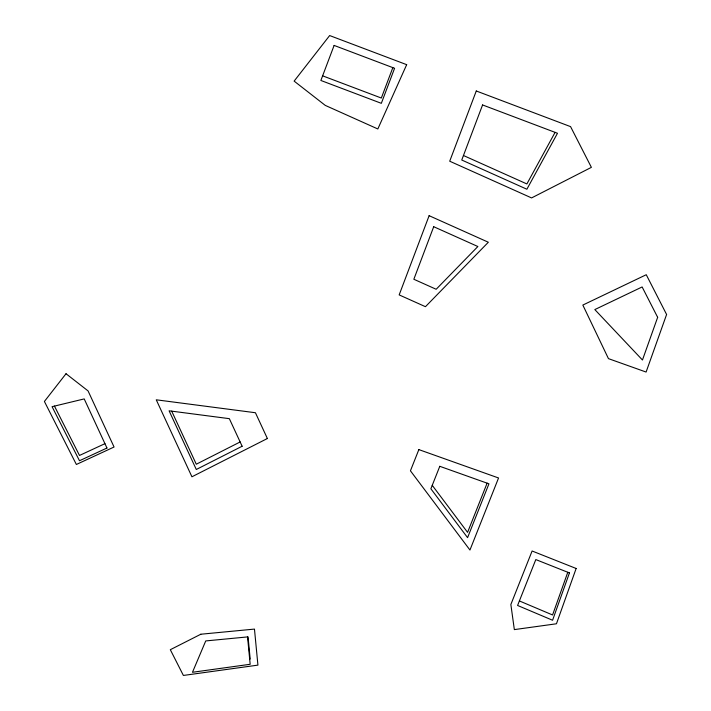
<?xml version="1.0" encoding="UTF-8"?>
<svg xmlns="http://www.w3.org/2000/svg" width="711" height="711" viewBox="0 0 711 711"><rect width="100%" height="100%" fill="white"/><g stroke="black" fill="none" stroke-linecap="round" stroke-linejoin="round"><path stroke-width="1.07" d="M567.787 572.266L552.58 614.971L519.385 600.937M392.836 67.625L381.336 98.038L322.616 75.837M487.115 483.16L467.58 532.361L432.244 485.32M555.087 132.362L526.878 183.945L463.456 155.505M240.14 441.966L196.289 464.212L171.698 411.145M104.944 443.664L79.49 455.458L54.454 406.097M249.668 659.07L250.174 658.999L248.05 636.869L205.737 640.931L192.477 672.277L250.174 664.278L247.544 636.923M657.657 317.319L642.46 360.006L594.823 309.578L642.131 286.951L657.657 317.319M569.44 572.924L552.58 620.25L517.59 605.461L535.81 559.575L569.44 572.924M576.15 568.48L556.455 623.778L514.346 629.608L510.862 604.501L532.104 550.998L576.15 568.48M666.598 314.493L646.103 372.049L608.456 358.637L582.833 305.063L646.263 274.722L666.598 314.493M334.117 45.424L320.874 80.467L381.336 103.326L394.587 68.292L334.117 45.424M429.124 215.682L399.173 294.905L425.454 306.69L488.341 242.238L429.124 215.682M476.272 90.981L449.716 161.21L531.579 197.925L591.383 167.352L570.569 126.629L476.272 90.981M433.71 226.711L413.846 279.263L436.163 289.27L477.872 246.521L433.71 226.711M482.573 104.944L461.75 160.019L526.878 189.233L557.486 133.268L482.573 104.944M418.85 449.601L410.434 470.806L469.953 550.03L498.553 477.979L418.85 449.601M439.789 466.309L430.875 488.777L467.58 537.649L488.946 483.818L439.789 466.309M406.674 64.665L377.834 128.967L325.274 105.397L294.132 81.116L329.655 35.55L406.674 64.665M66.025 373.728L44.402 401.466L76.37 464.479L114.062 447.015L88.066 390.917L66.025 373.728M242.131 446.241L196.289 469.491L169.094 410.807L229.342 418.663L242.131 446.241M267.38 438.518L191.926 476.788L156.251 399.804L255.427 412.736L267.38 438.518M200.822 634.23L170.32 649.703L183.385 675.45L257.924 665.123L254.467 629.093L200.822 634.23M106.961 448.019L79.49 460.746L52.072 406.674L84.209 398.915L106.961 448.019"/></g></svg>
